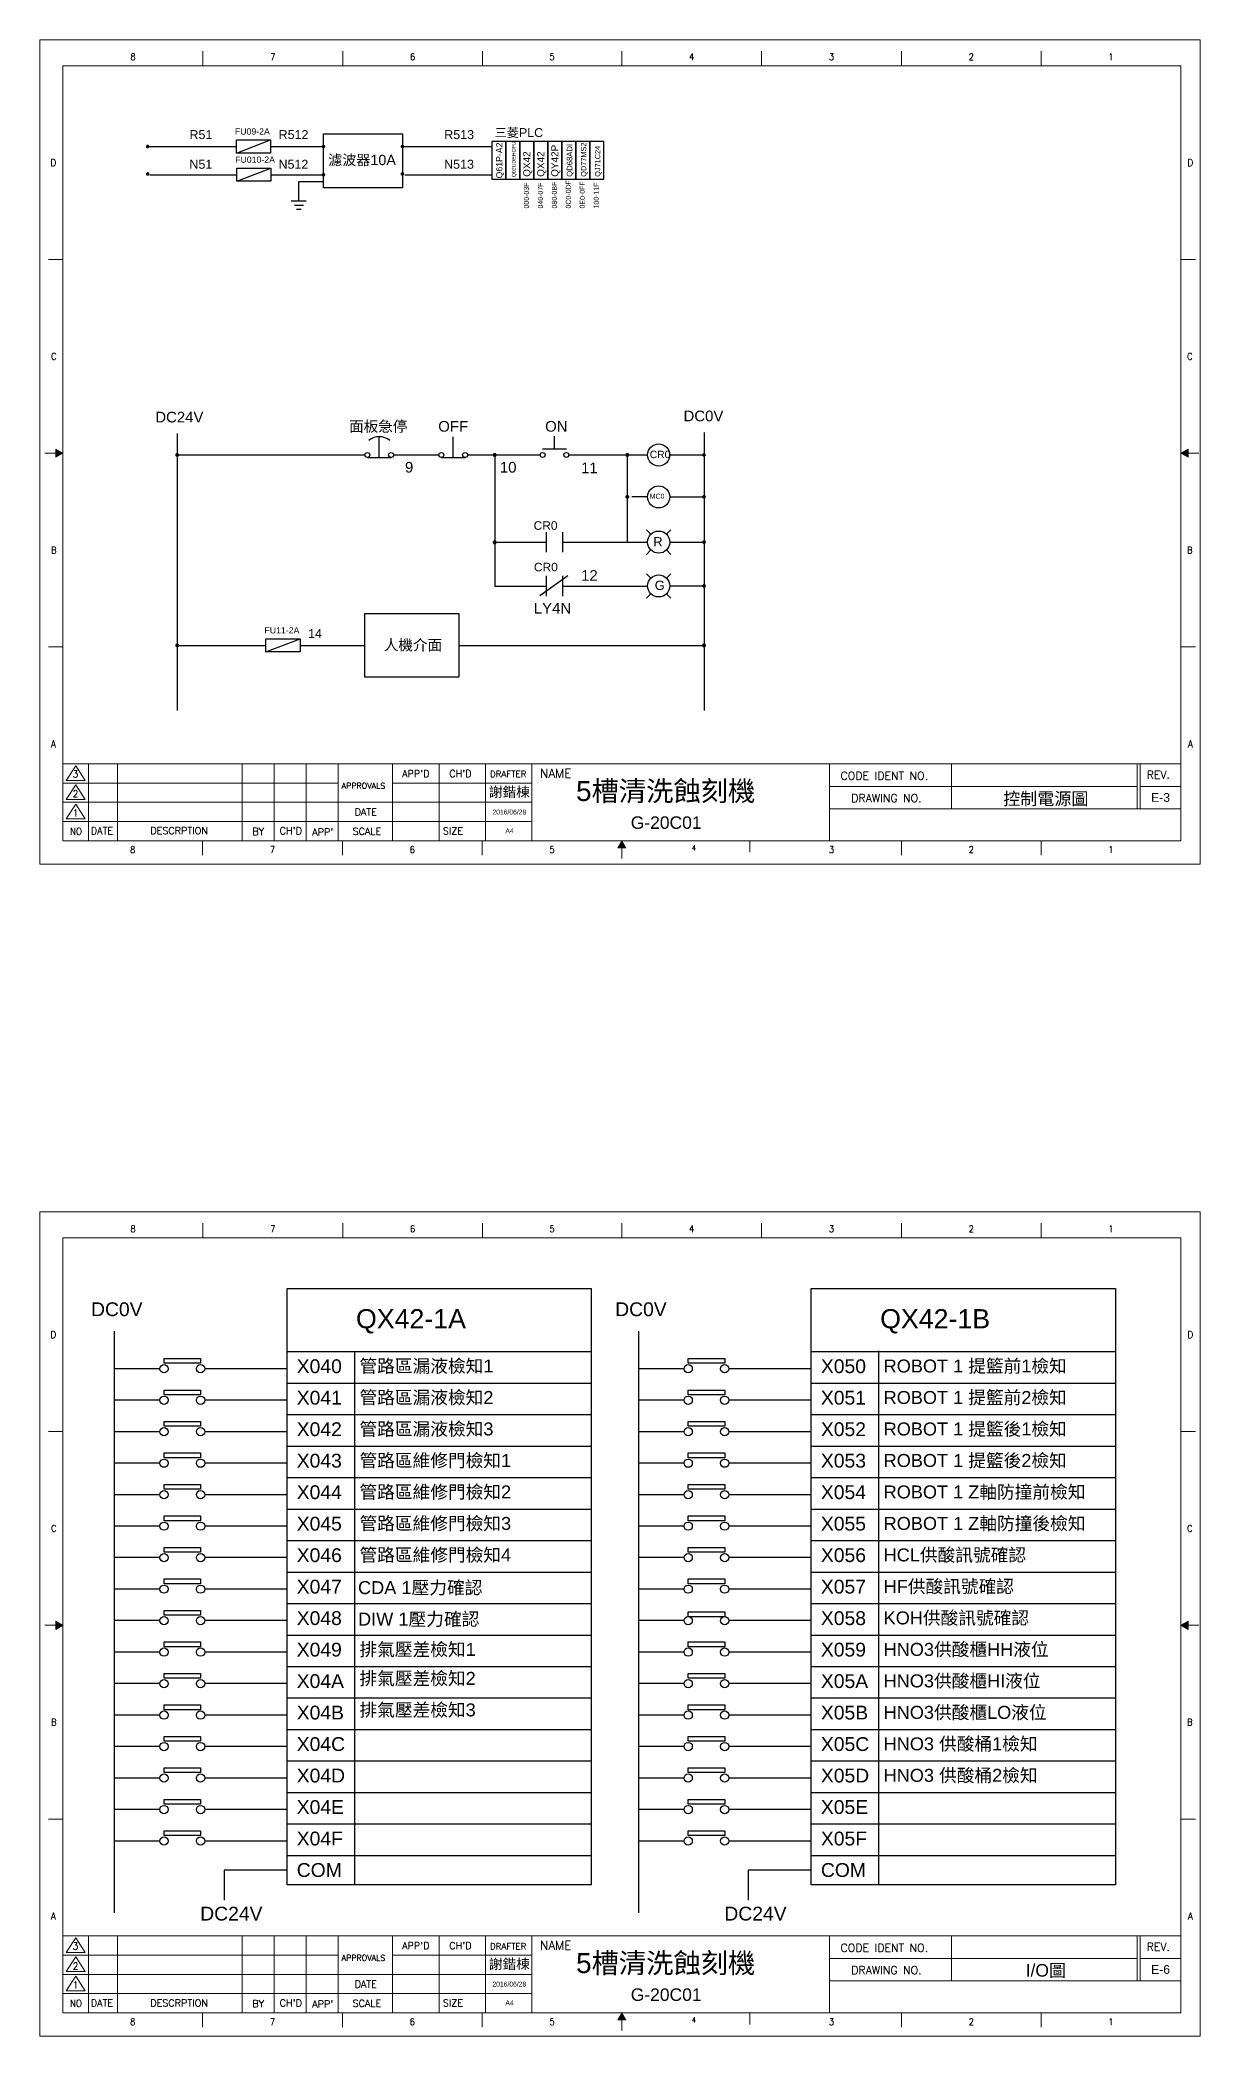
# Model space of a CAD drawing. Header units: millimetres. Extents: x 2150 to 6100, y 1229 to 2029.
# Drawn here: x 3146 to 3610, y 1230 to 2029 of the extents above; entities that cross this region are included whole.
import ezdxf
from ezdxf.enums import TextEntityAlignment as Align

# ---------------------------------------------------------------- set-up
doc = ezdxf.new("R2010")
doc.units = ezdxf.units.MM
doc.linetypes.add('DASHED2', pattern=[9.525, 6.35, -3.175])
for name, color, linetype in [('blue', 5, 'Continuous'), ('DIM', 3, 'Continuous'), ('FRAME', 7, 'Continuous'), ('LINE', 1, 'Continuous'), ('O', 30, 'Continuous'), ('TEXT', 4, 'Continuous')]:
    doc.layers.add(name, color=color, linetype=linetype)
doc.styles.add('MICTEXT-ROD', font='romand.shx', dxfattribs={"bigfont": 'bigfont.shx'})
doc.styles.add('MICTEXT-ROS', font='romans.shx', dxfattribs={"bigfont": 'bigfont.shx'})
doc.styles.get("Standard").update_dxf_attribs({"font": 'ARIAL.TTF'})
doc.styles.add('STYLE2', font='romand.shx')

# ---------------------------------------------------------------- blocks, each defined once
blk = doc.blocks.new('圖框A4')
at = {"layer": 'FRAME', "color": 7, "lineweight": 5}
for p, q in [((99.29, 1212.46), (99.29, 1218.27)), ((155.2, 1212.46), (155.2, 1218.27)), ((211.1, 1212.46), (211.1, 1218.27)), ((266.85, 1212.46), (266.85, 1218.27)), ((322.76, 1212.46), (322.76, 1218.27)), ((378.66, 1212.46), (378.66, 1218.27)), ((434.56, 1212.46), (434.56, 1218.27)), ((43.25, 1212.46), (490.46, 1212.46)), ((43.25, 902.31), (43.25, 1212.46)), ((490.46, 1212.46), (490.46, 1212.46)), ((43.25, 1134.92), (37.44, 1134.92)), ((490.46, 1134.92), (496.27, 1134.92)), ((43.25, 1057.39), (36.09, 1057.39)), ((40.39, 1059.03), (40.39, 1055.74)), ((43.25, 1057.39), (40.39, 1059.03)), ((40.39, 1055.74), (43.25, 1057.39)), ((490.46, 1057.39), (493.32, 1059.03)), ((493.32, 1055.74), (490.46, 1057.39)), ((490.46, 1057.39), (497.61, 1057.39)), ((493.32, 1059.03), (493.32, 1055.74)), ((43.25, 979.85), (37.44, 979.85)), ((490.46, 979.85), (496.27, 979.85)), ((44.53, 926.47), (48.37, 932.34)), ((48.37, 932.34), (52.21, 926.47)), ((44.53, 926.47), (52.21, 926.47)), ((44.53, 918.78), (48.37, 924.66)), ((44.53, 918.78), (52.21, 918.78)), ((48.37, 924.66), (52.21, 918.78)), ((44.53, 911.1), (48.37, 916.97)), ((44.53, 911.1), (52.21, 911.1)), ((48.37, 916.97), (52.21, 911.1)), ((99.15, 902.31), (99.15, 896.5)), ((155.05, 902.31), (155.05, 896.5)), ((210.95, 902.31), (210.95, 896.5)), ((266.85, 902.31), (265.2, 899.46)), ((265.2, 899.46), (268.5, 899.46)), ((266.85, 902.31), (266.85, 895.16)), ((268.5, 899.46), (266.85, 902.31)), ((318.07, 902.31), (318.07, 897.67)), ((378.66, 902.31), (378.66, 896.5)), ((434.56, 902.31), (434.56, 896.5))]:
    blk.add_line(p, q, dxfattribs=at)
at = {"layer": 'FRAME', "lineweight": 5}
for p, q in [((490.46, 1212.46), (490.46, 902.31)), ((490.46, 933.05), (43.25, 933.05)), ((53.49, 902.31), (53.49, 933.05)), ((65.11, 902.31), (65.11, 933.05)), ((114.96, 902.31), (114.96, 933.05)), ((127.77, 902.31), (127.77, 933.05)), ((140.58, 902.31), (140.58, 933.05)), ((153.38, 902.31), (153.38, 933.05)), ((175.15, 902.31), (175.15, 933.05)), ((193.72, 902.31), (193.72, 933.05)), ((212.29, 902.31), (212.29, 933.05)), ((230.86, 902.31), (230.86, 933.05)), ((349.91, 933.05), (349.91, 902.31)), ((398.7, 933.05), (398.7, 915.12)), ((473.04, 933.05), (473.04, 915.12)), ((474.2, 933.05), (474.2, 915.12)), ((153.38, 925.36), (43.25, 925.36)), ((230.86, 925.36), (175.15, 925.36)), ((473.04, 924.08), (349.91, 924.08)), ((490.46, 924.08), (474.2, 924.08)), ((230.86, 917.68), (43.25, 917.68)), ((490.46, 915.12), (349.91, 915.12)), ((230.86, 910), (43.25, 910)), ((490.46, 902.31), (43.25, 902.31))]:
    blk.add_line(p, q, dxfattribs=at)
at = {"layer": 'FRAME', "color": 7, "lineweight": 5}
for points in [[(40.39, 1059.03), (40.39, 1055.74), (43.25, 1057.39)], [(493.32, 1059.03), (493.32, 1055.74), (490.46, 1057.39)], [(268.5, 899.46), (266.85, 902.31), (265.2, 899.46)]]:
    blk.add_solid(points, dxfattribs=at)
at = {"layer": 'LINE', "color": 0, "lineweight": 0}
for p, q in [((34.08, 1222.77), (498.14, 1222.77)), ((34.08, 893), (34.08, 1222.77)), ((498.14, 1222.77), (498.14, 893)), ((498.14, 893), (34.08, 893))]:
    blk.add_line(p, q, dxfattribs=at)
at = {"color": 3, "lineweight": 5}
blk.add_text('A4', height=1.936, dxfattribs=at).set_placement((220.25, 905.31))
at = {"layer": 'DIM', "color": 0, "lineweight": 5}
for tag, height, p in [('A', 2.9, (436.35, 928.74)), ('J', 1.94, (184.48, 921.48)), ('G', 1.94, (202.97, 921.48)), ('E', 1.94, (221.84, 921.96)), ('C', 2.9, (284.37, 922.35)), ('B', 2.9, (436.45, 919.25)), ('L', 1.94, (482.33, 919.64)), ('K', 1.94, (184.48, 913.83)), ('H', 1.94, (202.97, 913.83)), ('F', 1.94, (221.84, 913.83)), ('D', 2.9, (284.57, 909.57))]:
    blk.add_attdef(tag, text='', height=height, dxfattribs=at).set_placement(p, align=Align.MIDDLE)
at = {"layer": 'FRAME', "color": 7, "lineweight": 5, "style": 'MICTEXT-ROD', "width": 0.9}
for s, height, p in [('8', 2.67, (71.34, 1216.03)), ('7', 2.67, (127.25, 1216.03)), ('6', 2.67, (183.15, 1216.03)), ('5', 2.67, (238.9, 1216.03)), ('4', 2.67, (294.8, 1216.03)), ('3', 2.67, (350.71, 1216.03)), ('2', 2.67, (406.61, 1216.03)), ('1', 2.67, (462.51, 1216.03)), ('D', 2.85, (39.44, 1173.69)), ('D', 2.85, (494.27, 1173.69)), ('C', 2.67, (39.67, 1096.15)), ('C', 2.67, (494.04, 1096.15)), ('B', 2.67, (39.67, 1018.62)), ('B', 2.67, (494.04, 1018.62)), ('A', 2.85, (39.44, 941.08)), ('A', 2.85, (494.27, 941.08)), ('8', 2.67, (71.2, 898.74)), ('7', 2.67, (127.1, 898.74)), ('6', 2.67, (183, 898.74)), ('5', 2.67, (238.9, 898.74)), ('4', 2.14, (295.71, 899.45)), ('3', 2.67, (350.71, 898.74)), ('2', 2.67, (406.61, 898.74)), ('1', 2.67, (462.51, 898.74))]:
    blk.add_text(s, height=height, dxfattribs=at).set_placement(p, align=Align.MIDDLE)
at = {"layer": 'FRAME', "color": 7, "lineweight": 5, "style": 'MICTEXT-ROS', "width": 0.9}
for s, height, p in [('3', 2.82, (47.24, 927.57)), ('2', 2.82, (47.24, 919.68)), ('1', 2.82, (47.24, 912)), ('NO', 2.817, (46.1, 904.64))]:
    blk.add_text(s, height=height, dxfattribs=at).set_placement(p)
at = {"layer": 'FRAME', "color": 7, "lineweight": 5}
for s, height, style, p in [("APP'D", 2.817, 'STYLE2', (178.93, 927.72)), ("CH'D", 2.817, 'STYLE2', (197.8, 927.8)), ('DRAFTER', 2.536, 'STYLE2', (214.1, 927.69)), ('NAME', 3.522, 'STYLE2', (234.12, 927.53)), ('CODE IDENT NO.', 3.2017, 'STYLE2', (354.35, 926.7)), ('REV.', 3.202, 'MICTEXT-ROS', (476.78, 927.13)), ('APPROVALS', 2.305, 'STYLE2', (154.8, 923.16)), ('DRAWING NO.', 3.2017, 'STYLE2', (358.62, 917.77)), ('DATE', 2.817, 'STYLE2', (159.94, 912.36)), ('DATE', 2.817, 'STYLE2', (54.43, 904.87)), ('DESCRPTION', 2.817, 'STYLE2', (78.21, 904.88)), ('BY', 2.817, 'STYLE2', (119.03, 904.6)), ("CH'D", 2.817, 'STYLE2', (129.95, 904.87)), ("APP'", 2.817, 'STYLE2', (143.01, 904.42)), ('SCALE', 2.817, 'STYLE2', (159.13, 904.65)), ('SIZE', 2.817, 'STYLE2', (195.24, 904.84))]:
    blk.add_text(s, height=height, dxfattribs=dict(at, style=style)).set_placement(p)

msp = doc.modelspace()

# ---------------------------------------------------------------- linework, layer by layer
at = {"linetype": 'ByBlock', "ltscale": 2.5}
for p, q in [((3224.82, 1983.37), (3238.47, 1988.61)), ((3224.91, 1972.08), (3238.57, 1977.32)), ((3236.62, 1783.74), (3250.28, 1788.97))]:
    msp.add_line(p, q, dxfattribs=at)
at = {"linetype": 'DASHED2'}
msp.add_line((3389.29, 1845.8), (3381.17, 1845.8), dxfattribs=at)
at = {"color": 0}
msp.add_line((3313.79, 1786.36), (3411.85, 1786.36), dxfattribs=at)
at = {"linetype": 'ByBlock', "ltscale": 2.5}
for points in [[(3224.82, 1988.61), (3238.47, 1988.61), (3238.47, 1983.37), (3224.82, 1983.37)], [(3224.91, 1977.32), (3238.57, 1977.32), (3238.57, 1972.08), (3224.91, 1972.08)], [(3236.62, 1788.97), (3250.28, 1788.97), (3250.28, 1783.74), (3236.62, 1783.74)]]:
    msp.add_lwpolyline(points, close=True, dxfattribs=at)
for points in [[(3326.98, 1972.9), (3332.57, 1972.9), (3332.57, 1987.98), (3326.98, 1987.98)], [(3332.57, 1972.9), (3338.16, 1972.9), (3338.16, 1987.98), (3332.57, 1987.98)], [(3338.16, 1972.9), (3343.76, 1972.9), (3343.76, 1987.98), (3338.16, 1987.98)], [(3343.76, 1972.9), (3349.35, 1972.9), (3349.35, 1987.98), (3343.76, 1987.98)], [(3349.34, 1972.9), (3354.93, 1972.9), (3354.93, 1987.98), (3349.34, 1987.98)], [(3354.93, 1972.9), (3360.52, 1972.9), (3360.52, 1987.98), (3354.93, 1987.98)], [(3360.52, 1972.9), (3366.12, 1972.9), (3366.12, 1987.98), (3360.52, 1987.98)], [(3366.12, 1972.9), (3371.71, 1972.9), (3371.71, 1987.98), (3366.12, 1987.98)]]:
    msp.add_lwpolyline(points, close=True)
at = {"color": 0}
msp.add_lwpolyline([(3276.2, 1799.12), (3313.79, 1799.12), (3313.79, 1773.59), (3276.2, 1773.59)], close=True, dxfattribs=at)
at = {"color": 1}
msp.add_arc((3281.93, 1863.17), 6.69, 50.8306, 128.33708, dxfattribs=at)
at = {"layer": 'blue', "color": 7}
for p, q in [((3245.05, 1528.95), (3366.72, 1528.95)), ((3245.05, 1290.37), (3245.05, 1528.95)), ((3366.72, 1528.95), (3366.72, 1290.37)), ((3454.72, 1528.95), (3576.39, 1528.95)), ((3454.72, 1290.37), (3454.72, 1528.95)), ((3576.39, 1528.95), (3576.39, 1290.37)), ((3175.95, 1511.88), (3175.95, 1279.11)), ((3385.62, 1511.88), (3385.62, 1279.11)), ((3245.05, 1503.75), (3366.72, 1503.75)), ((3272.12, 1290.62), (3272.12, 1503.75)), ((3454.72, 1503.75), (3576.39, 1503.75)), ((3481.78, 1290.37), (3481.78, 1504)), ((3194.19, 1496.9), (3175.96, 1496.9)), ((3245.05, 1496.9), (3212.12, 1496.9)), ((3403.86, 1496.9), (3385.63, 1496.9)), ((3454.72, 1496.9), (3421.78, 1496.9)), ((3245.05, 1491.15), (3366.72, 1491.15)), ((3454.72, 1491.15), (3576.39, 1491.15)), ((3194.19, 1484.3), (3175.96, 1484.3)), ((3245.05, 1484.3), (3212.12, 1484.3)), ((3245.05, 1478.55), (3366.72, 1478.55)), ((3403.86, 1484.3), (3385.63, 1484.3)), ((3454.72, 1484.3), (3421.78, 1484.3)), ((3454.72, 1478.55), (3576.39, 1478.55)), ((3194.19, 1471.7), (3175.96, 1471.7)), ((3245.05, 1471.7), (3212.12, 1471.7)), ((3403.86, 1471.7), (3385.63, 1471.7)), ((3454.72, 1471.7), (3421.78, 1471.7)), ((3245.05, 1465.95), (3366.72, 1465.95)), ((3454.72, 1465.95), (3576.39, 1465.95)), ((3194.19, 1459.1), (3175.96, 1459.1)), ((3245.05, 1459.1), (3212.12, 1459.1)), ((3403.86, 1459.1), (3385.63, 1459.1)), ((3454.72, 1459.1), (3421.78, 1459.1)), ((3194.19, 1446.5), (3175.96, 1446.5)), ((3245.05, 1446.5), (3212.12, 1446.5)), ((3245.05, 1453.35), (3366.72, 1453.35)), ((3403.86, 1446.5), (3385.63, 1446.5)), ((3454.72, 1446.5), (3421.78, 1446.5)), ((3454.72, 1453.35), (3576.39, 1453.35)), ((3245.05, 1440.75), (3366.72, 1440.75)), ((3454.72, 1440.75), (3576.39, 1440.75)), ((3194.19, 1433.9), (3175.96, 1433.9)), ((3245.05, 1433.9), (3212.12, 1433.9)), ((3403.86, 1433.9), (3385.63, 1433.9)), ((3454.72, 1433.9), (3421.78, 1433.9)), ((3245.05, 1428.15), (3366.72, 1428.15)), ((3454.72, 1428.15), (3576.39, 1428.15)), ((3194.19, 1421.3), (3175.96, 1421.3)), ((3245.05, 1421.3), (3212.12, 1421.3)), ((3245.05, 1415.55), (3366.72, 1415.55)), ((3403.86, 1421.3), (3385.63, 1421.3)), ((3454.72, 1421.3), (3421.78, 1421.3)), ((3454.72, 1415.55), (3576.39, 1415.55)), ((3194.19, 1408.7), (3175.96, 1408.7)), ((3245.05, 1408.7), (3212.12, 1408.7)), ((3403.86, 1408.7), (3385.63, 1408.7)), ((3454.72, 1408.7), (3421.78, 1408.7)), ((3245.05, 1402.95), (3366.72, 1402.95)), ((3454.72, 1402.95), (3576.39, 1402.95)), ((3194.19, 1396.1), (3175.96, 1396.1)), ((3245.05, 1396.1), (3212.12, 1396.1)), ((3245.05, 1390.35), (3366.72, 1390.35)), ((3403.86, 1396.1), (3385.63, 1396.1)), ((3454.72, 1396.1), (3421.78, 1396.1)), ((3454.72, 1390.35), (3576.39, 1390.35)), ((3194.19, 1383.5), (3175.96, 1383.5)), ((3245.05, 1383.5), (3212.12, 1383.5)), ((3403.86, 1383.5), (3385.63, 1383.5)), ((3454.72, 1383.5), (3421.78, 1383.5)), ((3245.05, 1377.75), (3366.72, 1377.75)), ((3454.72, 1377.75), (3576.39, 1377.75)), ((3194.19, 1370.9), (3175.96, 1370.9)), ((3245.05, 1370.9), (3212.12, 1370.9)), ((3403.86, 1370.9), (3385.63, 1370.9)), ((3454.72, 1370.9), (3421.78, 1370.9)), ((3194.19, 1358.3), (3175.96, 1358.3)), ((3245.05, 1358.3), (3212.12, 1358.3)), ((3245.05, 1365.15), (3366.72, 1365.15)), ((3403.86, 1358.3), (3385.63, 1358.3)), ((3454.72, 1358.3), (3421.78, 1358.3)), ((3454.72, 1365.15), (3576.39, 1365.15)), ((3245.05, 1352.55), (3366.72, 1352.55)), ((3454.72, 1352.55), (3576.39, 1352.55)), ((3194.19, 1345.7), (3175.96, 1345.7)), ((3245.05, 1345.7), (3212.12, 1345.7)), ((3403.86, 1345.7), (3385.63, 1345.7)), ((3454.72, 1345.7), (3421.78, 1345.7)), ((3245.05, 1339.95), (3366.72, 1339.95)), ((3454.72, 1339.95), (3576.39, 1339.95)), ((3194.19, 1333.1), (3175.96, 1333.1)), ((3245.05, 1333.1), (3212.12, 1333.1)), ((3245.05, 1327.35), (3366.72, 1327.35)), ((3403.86, 1333.1), (3385.63, 1333.1)), ((3454.72, 1333.1), (3421.78, 1333.1)), ((3454.72, 1327.35), (3576.39, 1327.35)), ((3194.19, 1320.5), (3175.96, 1320.5)), ((3245.05, 1320.5), (3212.12, 1320.5)), ((3403.86, 1320.5), (3385.63, 1320.5)), ((3454.72, 1320.5), (3421.78, 1320.5)), ((3245.05, 1314.75), (3366.72, 1314.75)), ((3454.72, 1314.75), (3576.39, 1314.75)), ((3194.19, 1307.9), (3175.96, 1307.9)), ((3245.05, 1307.9), (3212.12, 1307.9)), ((3245.05, 1302.15), (3366.72, 1302.15)), ((3403.86, 1307.9), (3385.63, 1307.9)), ((3454.72, 1307.9), (3421.78, 1307.9)), ((3454.72, 1302.15), (3576.39, 1302.15)), ((3454.72, 1302.15), (3576.39, 1302.15)), ((3366.72, 1290.37), (3245.05, 1290.37)), ((3576.39, 1290.37), (3454.72, 1290.37))]:
    msp.add_line(p, q, dxfattribs=at)
for points in [[(3195.85, 1500.99), (3210.46, 1500.99), (3210.46, 1499.07), (3195.85, 1499.07)], [(3405.52, 1500.99), (3420.13, 1500.99), (3420.13, 1499.07), (3405.52, 1499.07)], [(3195.85, 1488.39), (3210.46, 1488.39), (3210.46, 1486.47), (3195.85, 1486.47)], [(3405.52, 1488.39), (3420.13, 1488.39), (3420.13, 1486.47), (3405.52, 1486.47)], [(3195.85, 1475.79), (3210.46, 1475.79), (3210.46, 1473.87), (3195.85, 1473.87)], [(3405.52, 1475.79), (3420.13, 1475.79), (3420.13, 1473.87), (3405.52, 1473.87)], [(3195.85, 1463.19), (3210.46, 1463.19), (3210.46, 1461.27), (3195.85, 1461.27)], [(3405.52, 1463.19), (3420.13, 1463.19), (3420.13, 1461.27), (3405.52, 1461.27)], [(3195.85, 1450.59), (3210.46, 1450.59), (3210.46, 1448.67), (3195.85, 1448.67)], [(3405.52, 1450.59), (3420.13, 1450.59), (3420.13, 1448.67), (3405.52, 1448.67)], [(3195.85, 1437.99), (3210.46, 1437.99), (3210.46, 1436.07), (3195.85, 1436.07)], [(3405.52, 1437.99), (3420.13, 1437.99), (3420.13, 1436.07), (3405.52, 1436.07)], [(3195.85, 1425.39), (3210.46, 1425.39), (3210.46, 1423.47), (3195.85, 1423.47)], [(3405.52, 1425.39), (3420.13, 1425.39), (3420.13, 1423.47), (3405.52, 1423.47)], [(3195.85, 1412.79), (3210.46, 1412.79), (3210.46, 1410.87), (3195.85, 1410.87)], [(3405.52, 1412.79), (3420.13, 1412.79), (3420.13, 1410.87), (3405.52, 1410.87)], [(3195.85, 1400.19), (3210.46, 1400.19), (3210.46, 1398.27), (3195.85, 1398.27)], [(3405.5, 1399.59), (3420.12, 1399.59), (3420.12, 1397.66), (3405.5, 1397.66)], [(3195.85, 1387.59), (3210.46, 1387.59), (3210.46, 1385.67), (3195.85, 1385.67)], [(3405.52, 1387.59), (3420.13, 1387.59), (3420.13, 1385.67), (3405.52, 1385.67)], [(3195.85, 1374.99), (3210.46, 1374.99), (3210.46, 1373.07), (3195.85, 1373.07)], [(3405.52, 1374.99), (3420.13, 1374.99), (3420.13, 1373.07), (3405.52, 1373.07)], [(3195.85, 1362.39), (3210.46, 1362.39), (3210.46, 1360.47), (3195.85, 1360.47)], [(3405.52, 1362.39), (3420.13, 1362.39), (3420.13, 1360.47), (3405.52, 1360.47)], [(3195.85, 1349.79), (3210.46, 1349.79), (3210.46, 1347.87), (3195.85, 1347.87)], [(3405.52, 1349.79), (3420.13, 1349.79), (3420.13, 1347.87), (3405.52, 1347.87)], [(3195.85, 1337.19), (3210.46, 1337.19), (3210.46, 1335.27), (3195.85, 1335.27)], [(3405.52, 1337.19), (3420.13, 1337.19), (3420.13, 1335.27), (3405.52, 1335.27)], [(3195.85, 1324.59), (3210.46, 1324.59), (3210.46, 1322.67), (3195.85, 1322.67)], [(3405.52, 1324.59), (3420.13, 1324.59), (3420.13, 1322.67), (3405.52, 1322.67)], [(3195.85, 1311.99), (3210.46, 1311.99), (3210.46, 1310.07), (3195.85, 1310.07)], [(3405.52, 1311.99), (3420.13, 1311.99), (3420.13, 1310.07), (3405.52, 1310.07)]]:
    msp.add_lwpolyline(points, close=True, dxfattribs=at)
for centre, radius in [((3393.71, 1862.57), 4.43), ((3393.71, 1845.8), 4.43), ((3393.72, 1810.16), 4.43), ((3393.72, 1810.16), 4.43), ((3195.85, 1496.9), 1.65), ((3210.46, 1496.9), 1.65), ((3405.52, 1496.9), 1.65), ((3420.13, 1496.9), 1.65), ((3195.85, 1484.3), 1.65), ((3210.46, 1484.3), 1.65), ((3405.52, 1484.3), 1.65), ((3420.13, 1484.3), 1.65), ((3195.85, 1471.7), 1.65), ((3210.46, 1471.7), 1.65), ((3405.52, 1471.7), 1.65), ((3420.13, 1471.7), 1.65), ((3195.85, 1459.1), 1.65), ((3210.46, 1459.1), 1.65), ((3405.52, 1459.1), 1.65), ((3420.13, 1459.1), 1.65), ((3195.85, 1446.5), 1.65), ((3210.46, 1446.5), 1.65), ((3405.52, 1446.5), 1.65), ((3420.13, 1446.5), 1.65), ((3195.85, 1433.9), 1.65), ((3195.85, 1433.9), 1.65), ((3210.46, 1433.9), 1.65), ((3210.46, 1433.9), 1.65), ((3210.46, 1433.9), 1.65), ((3405.52, 1433.9), 1.65), ((3420.13, 1433.9), 1.65), ((3195.85, 1421.3), 1.65), ((3195.85, 1421.3), 1.65), ((3210.46, 1421.3), 1.65), ((3210.46, 1421.3), 1.65), ((3210.46, 1421.3), 1.65), ((3405.52, 1421.3), 1.65), ((3420.13, 1421.3), 1.65), ((3195.85, 1408.7), 1.65), ((3195.85, 1408.7), 1.65), ((3210.46, 1408.7), 1.65), ((3210.46, 1408.7), 1.65), ((3405.52, 1408.7), 1.65), ((3420.13, 1408.7), 1.65), ((3195.85, 1396.1), 1.65), ((3195.85, 1396.1), 1.65), ((3210.46, 1396.1), 1.65), ((3210.46, 1396.1), 1.65), ((3405.52, 1396.1), 1.65), ((3420.13, 1396.1), 1.65), ((3195.85, 1383.5), 1.65), ((3195.85, 1383.5), 1.65), ((3210.46, 1383.5), 1.65), ((3210.46, 1383.5), 1.65), ((3405.52, 1383.5), 1.65), ((3420.13, 1383.5), 1.65), ((3195.85, 1370.9), 1.65), ((3195.85, 1370.9), 1.65), ((3210.46, 1370.9), 1.65), ((3210.46, 1370.9), 1.65), ((3405.52, 1370.9), 1.65), ((3420.13, 1370.9), 1.65), ((3195.85, 1358.3), 1.65), ((3210.46, 1358.3), 1.65), ((3405.52, 1358.3), 1.65), ((3420.13, 1358.3), 1.65), ((3195.85, 1345.7), 1.65), ((3210.46, 1345.7), 1.65), ((3405.52, 1345.7), 1.65), ((3420.13, 1345.7), 1.65), ((3195.85, 1333.1), 1.65), ((3210.46, 1333.1), 1.65), ((3405.52, 1333.1), 1.65), ((3420.13, 1333.1), 1.65), ((3195.85, 1320.5), 1.65), ((3210.46, 1320.5), 1.65), ((3405.52, 1320.5), 1.65), ((3420.13, 1320.5), 1.65), ((3195.85, 1307.9), 1.65), ((3210.46, 1307.9), 1.65), ((3405.52, 1307.9), 1.65), ((3420.13, 1307.9), 1.65)]:
    msp.add_circle(centre, radius, dxfattribs=at)
at = {"layer": 'DIM', "color": 0, "linetype": 'ByBlock', "const_width": 0.142}
for points in [[(3188.96, 1985.99, 1), (3189.63, 1985.99, 1)], [(3259.29, 1985.99, 1), (3259.96, 1985.99, 1)], [(3290.86, 1985.99, 1), (3291.53, 1985.99, 1)], [(3188.96, 1975.03, 1), (3189.63, 1975.03, 1)], [(3259.29, 1974.7, 1), (3259.96, 1974.7, 1)], [(3290.87, 1975.03, 1), (3291.54, 1975.03, 1)]]:
    msp.add_lwpolyline(points, format="xyb", close=True, dxfattribs=at)
at = {"layer": 'DIM', "color": 0, "linetype": 'Continuous'}
for centre in [(3189.29, 1985.99), (3259.62, 1985.99), (3291.19, 1985.99), (3189.3, 1975.03), (3259.62, 1974.7), (3291.2, 1975.03)]:
    msp.add_circle(centre, 0.105, dxfattribs=at)
at = {"layer": 'LINE', "color": 0}
for p, q in [((3190.01, 1985.99), (3224.82, 1985.99)), ((3238.47, 1985.99), (3259.62, 1985.99)), ((3291.91, 1985.99), (3326.98, 1985.99)), ((3190.2, 1974.7), (3224.91, 1974.7)), ((3238.57, 1974.7), (3259.62, 1974.7)), ((3292.11, 1974.7), (3326.98, 1974.7)), ((3246.65, 1964.3), (3252.72, 1964.3)), ((3248.09, 1962.52), (3251.65, 1962.52)), ((3248.83, 1960.89), (3250.76, 1960.89)), ((3381.17, 1862.57), (3381.17, 1827.68)), ((3357.42, 1814.23), (3346.23, 1806.14))]:
    msp.add_line(p, q, dxfattribs=at)
at = {"layer": 'LINE', "color": 7}
for p, q in [((3259.62, 1971.83), (3249.68, 1971.83)), ((3249.68, 1971.83), (3249.68, 1964.3)), ((3201.1, 1871.1), (3201.1, 1760.26)), ((3281.93, 1861.59), (3281.93, 1869.86)), ((3311.53, 1861.59), (3311.53, 1869.86)), ((3352.03, 1865.05), (3352.03, 1870.05)), ((3411.85, 1871.57), (3411.85, 1760.26)), ((3201.1, 1862.57), (3276.2, 1862.57)), ((3277.18, 1861.59), (3286.68, 1861.59)), ((3287.66, 1862.57), (3305.8, 1862.57)), ((3306.78, 1861.59), (3316.28, 1861.59)), ((3317.26, 1862.57), (3346.3, 1862.57)), ((3328.12, 1862.57), (3328.12, 1810.1)), ((3347.28, 1865.05), (3356.78, 1865.05)), ((3357.76, 1862.57), (3389.29, 1862.57)), ((3398.14, 1862.57), (3411.85, 1862.57)), ((3398.14, 1845.8), (3411.85, 1845.8)), ((3348.72, 1831.71), (3348.72, 1823.64)), ((3355.18, 1831.71), (3355.18, 1823.64)), ((3328.12, 1827.68), (3348.72, 1827.68)), ((3355.18, 1827.68), (3389.29, 1827.68)), ((3398.14, 1827.68), (3411.87, 1827.68)), ((3348.72, 1814.13), (3348.72, 1806.06)), ((3355.18, 1814.13), (3355.18, 1806.06)), ((3388.82, 1815.06), (3390.59, 1813.29)), ((3388.82, 1815.06), (3390.59, 1813.29)), ((3396.85, 1813.29), (3398.61, 1815.06)), ((3396.85, 1813.29), (3398.61, 1815.06)), ((3328.12, 1810.1), (3348.72, 1810.1)), ((3355.18, 1810.1), (3389.29, 1810.1)), ((3388.82, 1805.26), (3390.59, 1807.03)), ((3388.82, 1805.26), (3390.59, 1807.03)), ((3396.85, 1807.03), (3398.61, 1805.26)), ((3396.85, 1807.03), (3398.61, 1805.26)), ((3398.14, 1810.16), (3411.85, 1810.16)), ((3201.1, 1786.36), (3236.62, 1786.36)), ((3250.28, 1786.36), (3276.2, 1786.36)), ((3207.96, 1462.4), (3207.96, 1462.4)), ((3207.96, 1462.4), (3207.96, 1462.4)), ((3207.96, 1449.8), (3207.96, 1449.8)), ((3207.96, 1449.8), (3207.96, 1449.8)), ((3207.96, 1437.2), (3207.96, 1437.2)), ((3207.96, 1437.2), (3207.96, 1437.2)), ((3207.96, 1424.6), (3207.96, 1424.6)), ((3207.96, 1424.6), (3207.96, 1424.6)), ((3245.05, 1296.29), (3219.9, 1296.29)), ((3219.9, 1296.29), (3219.9, 1284.19)), ((3454.72, 1296.29), (3429.56, 1296.29)), ((3429.56, 1296.29), (3429.56, 1284.19))]:
    msp.add_line(p, q, dxfattribs=at)
at = {"layer": 'LINE', "color": 0}
msp.add_lwpolyline([(3259.62, 1991.09), (3291.19, 1991.09), (3291.19, 1969.51), (3259.62, 1969.51)], close=True, dxfattribs=at)
for points, const_width in [([(3188.74, 1985.99, 1), (3189.85, 1985.99, 1)], 0.315), ([(3259.07, 1985.99, 1), (3260.18, 1985.99, 1)], 0.315), ([(3290.64, 1985.99, 1), (3291.75, 1985.99, 1)], 0.315), ([(3188.74, 1975.03, 1), (3189.86, 1975.03, 1)], 0.315), ([(3259.07, 1974.7, 1), (3260.18, 1974.7, 1)], 0.315), ([(3290.64, 1975.03, 1), (3291.76, 1975.03, 1)], 0.315), ([(3200.7, 1862.57, 1), (3201.5, 1862.57, 1)], 0.792), ([(3327.72, 1862.57, 1), (3328.52, 1862.57, 1)], 0.792), ([(3380.77, 1862.57, 1), (3381.57, 1862.57, 1)], 0.792), ([(3411.45, 1862.57, 1), (3412.25, 1862.57, 1)], 0.668), ([(3380.77, 1845.8, 1), (3381.57, 1845.8, 1)], 0.792), ([(3411.45, 1845.8, 1), (3412.25, 1845.8, 1)], 0.668), ([(3327.72, 1827.58, 1), (3328.52, 1827.58, 1)], 0.792), ([(3411.45, 1827.68, 1), (3412.25, 1827.68, 1)], 0.668), ([(3411.45, 1810.16, 1), (3412.25, 1810.16, 1)], 0.668), ([(3200.7, 1786.36, 1), (3201.5, 1786.36, 1)], 0.792), ([(3411.45, 1786.36, 1), (3412.25, 1786.36, 1)], 0.792)]:
    msp.add_lwpolyline(points, format="xyb", close=True, dxfattribs=dict(at, const_width=const_width))
at = {"layer": 'LINE', "color": 7}
for centre in [(3277.18, 1862.57), (3286.68, 1862.57), (3306.78, 1862.57), (3316.28, 1862.57), (3347.28, 1862.57), (3356.78, 1862.57)]:
    msp.add_circle(centre, 0.979, dxfattribs=at)
at = {"layer": 'O', "color": 7}
for p, q in [((3388.82, 1832.57), (3390.59, 1830.81)), ((3388.82, 1832.57), (3390.59, 1830.81)), ((3396.85, 1830.81), (3398.61, 1832.57)), ((3396.85, 1830.81), (3398.61, 1832.57)), ((3388.82, 1822.78), (3390.59, 1824.55)), ((3388.82, 1822.78), (3390.59, 1824.55)), ((3396.85, 1824.55), (3398.61, 1822.78)), ((3396.85, 1824.55), (3398.61, 1822.78))]:
    msp.add_line(p, q, dxfattribs=at)
msp.add_circle((3393.72, 1827.68), 4.43, dxfattribs=at)
msp.add_circle((3393.72, 1827.68), 4.43, dxfattribs=at)

# ---------------------------------------------------------------- block references
at = {"layer": 'LINE', "color": 0}
ref = msp.add_blockref('圖框A4', (3112.13, 805.88), dxfattribs=at)
ref.add_attrib('L', 'E-3', dxfattribs={"layer": 'DIM', "color": 0, "lineweight": 5, "height": 3.5}).set_placement((3594.46, 1725.52), align=Align.MIDDLE)
ref.add_attrib('B', '控制電源圖', dxfattribs={"layer": 'DIM', "color": 0, "lineweight": 5, "height": 5}).set_placement((3548.58, 1725.13), align=Align.MIDDLE)
ref.add_attrib('C', '5槽清洗蝕刻機', dxfattribs={"layer": 'DIM', "color": 0, "lineweight": 5, "height": 8}).set_placement((3396.5, 1728.23), align=Align.MIDDLE)
ref.add_attrib('D', 'G-20C01', dxfattribs={"layer": 'DIM', "color": 0, "lineweight": 5, "height": 5}).set_placement((3396.7, 1715.45), align=Align.MIDDLE)
ref.add_attrib('E', '謝鍇棟', dxfattribs={"layer": 'DIM', "color": 0, "lineweight": 5, "height": 4}).set_placement((3333.97, 1727.84), align=Align.MIDDLE)
ref.add_attrib('F', '2016/06/28', dxfattribs={"layer": 'DIM', "color": 0, "lineweight": 5, "height": 1.936}).set_placement((3333.97, 1719.71), align=Align.MIDDLE)
ref = msp.add_blockref('圖框A4', (3112.13, 336.86), dxfattribs=at)
ref.add_attrib('L', 'E-6', dxfattribs={"layer": 'DIM', "color": 0, "lineweight": 5, "height": 3.5}).set_placement((3594.46, 1256.5), align=Align.MIDDLE)
ref.add_attrib('B', 'I/O圖', dxfattribs={"layer": 'DIM', "color": 0, "lineweight": 5, "height": 5}).set_placement((3548.58, 1256.11), align=Align.MIDDLE)
ref.add_attrib('C', '5槽清洗蝕刻機', dxfattribs={"layer": 'DIM', "color": 0, "lineweight": 5, "height": 8}).set_placement((3396.5, 1259.21), align=Align.MIDDLE)
ref.add_attrib('D', 'G-20C01', dxfattribs={"layer": 'DIM', "color": 0, "lineweight": 5, "height": 5}).set_placement((3396.7, 1246.43), align=Align.MIDDLE)
ref.add_attrib('E', '謝鍇棟', dxfattribs={"layer": 'DIM', "color": 0, "lineweight": 5, "height": 4}).set_placement((3333.97, 1258.82), align=Align.MIDDLE)
ref.add_attrib('F', '2016/06/28', dxfattribs={"layer": 'DIM', "color": 0, "lineweight": 5, "height": 1.936}).set_placement((3333.97, 1250.69), align=Align.MIDDLE)

# ---------------------------------------------------------------- texts
at = {"color": 0}
for s, height, p in [('管路區漏液檢知1', 5.189, (3274.03, 1495.4)), ('ROBOT 1 提籃前1檢知', 5.1895, (3483.7, 1495.4)), ('管路區漏液檢知2', 5.189, (3274.03, 1482.8)), ('ROBOT 1 提籃前2檢知', 5.1895, (3483.7, 1482.8)), ('管路區漏液檢知3', 5.189, (3274.03, 1470.2)), ('ROBOT 1 提籃後1檢知', 5.1895, (3483.7, 1470.2)), ('管路區維修門檢知1', 5.189, (3274.03, 1457.6)), ('ROBOT 1 提籃後2檢知', 5.1895, (3483.7, 1457.6)), ('管路區維修門檢知2', 5.189, (3274.03, 1445)), ('ROBOT 1 Z軸防撞前檢知', 5.1895, (3483.7, 1445)), ('管路區維修門檢知3', 5.189, (3274.03, 1432.4)), ('ROBOT 1 Z軸防撞後檢知', 5.1895, (3483.7, 1432.4)), ('管路區維修門檢知4', 5.189, (3274.03, 1419.8)), ('HCL供酸訊號確認', 5.189, (3483.7, 1419.8)), ('HF供酸訊號確認', 5.189, (3483.7, 1407.2)), ('KOH供酸訊號確認', 5.189, (3483.7, 1394.6)), ('排氣壓差檢知1', 5.189, (3274.03, 1382)), ('HNO3供酸櫃HH液位', 5.1895, (3483.7, 1382)), ('排氣壓差檢知2', 5.189, (3274.03, 1370.39)), ('HNO3供酸櫃HI液位', 5.1895, (3483.7, 1369.4)), ('排氣壓差檢知3', 5.189, (3274.03, 1357.79)), ('HNO3供酸櫃LO液位', 5.1895, (3483.7, 1356.8)), ('HNO3 供酸桶1檢知', 5.1895, (3483.7, 1344.2)), ('HNO3 供酸桶2檢知', 5.1895, (3483.7, 1331.6))]:
    msp.add_text(s, height=height, dxfattribs=at).set_placement(p)
at = {"layer": 'O', "color": 7}
msp.add_text('R', height=3.7, dxfattribs=at).set_placement((3391.56, 1825.99))
at = {"layer": 'TEXT', "color": 7}
for s, height, p in [('R51', 3.571, (3206.03, 1988.97)), ('FU09-2A', 2.5, (3224.21, 1990.78)), ('R512', 3.571, (3241.69, 1988.97)), ('R513', 3.571, (3307.94, 1988.97)), ('三菱PLC', 3.56, (3328.11, 1989.78)), ('FU010-2A', 2.5, (3224.3, 1979.49)), ('N51', 3.571, (3206, 1977.1)), ('N512', 3.571, (3241.65, 1977.1)), ('N513', 3.571, (3307.9, 1977.1)), ('CR0', 2.962, (3390.12, 1861.3)), ('MC0', 2, (3390.12, 1845.06)), ('G', 3.7, (3392.13, 1808.57)), ('FU11-2A', 2.5, (3236.01, 1791.14)), ('14', 3.571, (3253.49, 1789.34))]:
    msp.add_text(s, height=height, dxfattribs=at).set_placement(p)
at = {"layer": 'TEXT', "color": 0}
for s, height, p in [('濾波器10A', 4.114, (3261.55, 1978.56)), ('DC24V', 4.274, (3192.35, 1875.57)), ('DC0V', 4.274, (3403.66, 1876.03)), ('面板急停', 4.274, (3269.88, 1871.88)), ('OFF', 4.274, (3305.54, 1871.88)), ('ON', 4.274, (3348.28, 1871.88)), ('9', 4.27, (3292.24, 1855.51)), ('10', 4.274, (3330.19, 1855.51)), ('11', 4.274, (3362.67, 1855.27)), ('CR0', 3.42, (3343.69, 1832.62)), ('CR0', 3.42, (3343.81, 1815.99)), ('12', 4.274, (3362.67, 1812.22)), ('LY4N', 4.274, (3343.77, 1799.1)), ('人機介面', 4.274, (3283.77, 1784.38))]:
    msp.add_text(s, height=height, dxfattribs=at).set_placement(p)
at = {"layer": 'TEXT', "color": 7}
for s, height, p in [('Q61P-A2', 2.5, (3331.19, 1973.23)), ('Q02UDEHCPU', 1.5, (3336.48, 1973.71)), ('QX42', 2.848, (3342.38, 1973.88)), ('QX42', 2.848, (3347.97, 1973.88)), ('QY42P', 2.848, (3353.58, 1973.88)), ('QD68ADI', 2.2, (3359.15, 1973.88)), ('QD77MS2', 2.1, (3364.74, 1973.88)), ('QJ71C24', 2.1, (3370.33, 1973.88)), ('000-03F', 2, (3341.8, 1961.2)), ('040-07F', 2, (3347.4, 1961.2)), ('080-0BF', 2, (3352.99, 1961.2)), ('0C0-0DF', 2, (3358.57, 1961.2)), ('0E0-0FF', 2, (3364.16, 1961.2)), ('100-11F', 2, (3369.76, 1961.2))]:
    msp.add_text(s, height=height, rotation=90, dxfattribs=at).set_placement(p)
at = {"layer": 'TEXT', "color": 7, "linetype": 'Continuous'}
for s, height, p in [('DC0V', 5.529, (3166.65, 1517.94)), ('QX42-1A', 7.656, (3272.63, 1513.09)), ('DC0V', 5.529, (3376.31, 1517.94)), ('QX42-1B', 7.656, (3482.3, 1513.09)), ('X040', 5.529, (3248.93, 1495.14)), ('X050', 5.529, (3458.6, 1495.14)), ('X041', 5.529, (3248.93, 1482.54)), ('X051', 5.529, (3458.6, 1482.54)), ('X042', 5.529, (3248.93, 1469.94)), ('X052', 5.529, (3458.6, 1469.94)), ('X043', 5.529, (3248.93, 1457.34)), ('X053', 5.529, (3458.6, 1457.34)), ('X044', 5.529, (3248.93, 1444.74)), ('X054', 5.529, (3458.6, 1444.74)), ('X045', 5.529, (3248.93, 1432.14)), ('X055', 5.529, (3458.6, 1432.14)), ('X046', 5.529, (3248.93, 1419.54)), ('X056', 5.529, (3458.6, 1419.54)), ('X047', 5.529, (3248.93, 1406.94)), ('X057', 5.529, (3458.6, 1406.94)), ('X048', 5.529, (3248.93, 1394.34)), ('X058', 5.529, (3458.6, 1394.34)), ('X049', 5.529, (3248.93, 1381.74)), ('X059', 5.529, (3458.6, 1381.74)), ('X04A', 5.529, (3248.93, 1369.14)), ('X05A', 5.529, (3458.6, 1369.14)), ('X04B', 5.529, (3248.93, 1356.54)), ('X05B', 5.529, (3458.6, 1356.54)), ('X04C', 5.529, (3248.93, 1343.94)), ('X05C', 5.529, (3458.6, 1343.94)), ('X04D', 5.529, (3248.93, 1331.34)), ('X05D', 5.529, (3458.6, 1331.34)), ('X04E', 5.529, (3248.93, 1318.74)), ('X05E', 5.529, (3458.6, 1318.74)), ('X04F', 5.529, (3248.93, 1306.14)), ('X05F', 5.529, (3458.6, 1306.14)), ('COM', 5.529, (3248.93, 1293.54)), ('COM', 5.529, (3458.6, 1293.54)), ('DC24V', 5.529, (3210.33, 1276.09)), ('DC24V', 5.529, (3419.99, 1276.09))]:
    msp.add_text(s, height=height, dxfattribs=at).set_placement(p)
at = {"layer": 'TEXT', "color": 0, "linetype": 'Continuous'}
for s, p in [('CDA 1壓力確認', (3273.44, 1406.71)), ('DIW 1壓力確認', (3273.44, 1394.11))]:
    msp.add_text(s, height=5.202, dxfattribs=at).set_placement(p)

doc.saveas('drawing.dxf')
